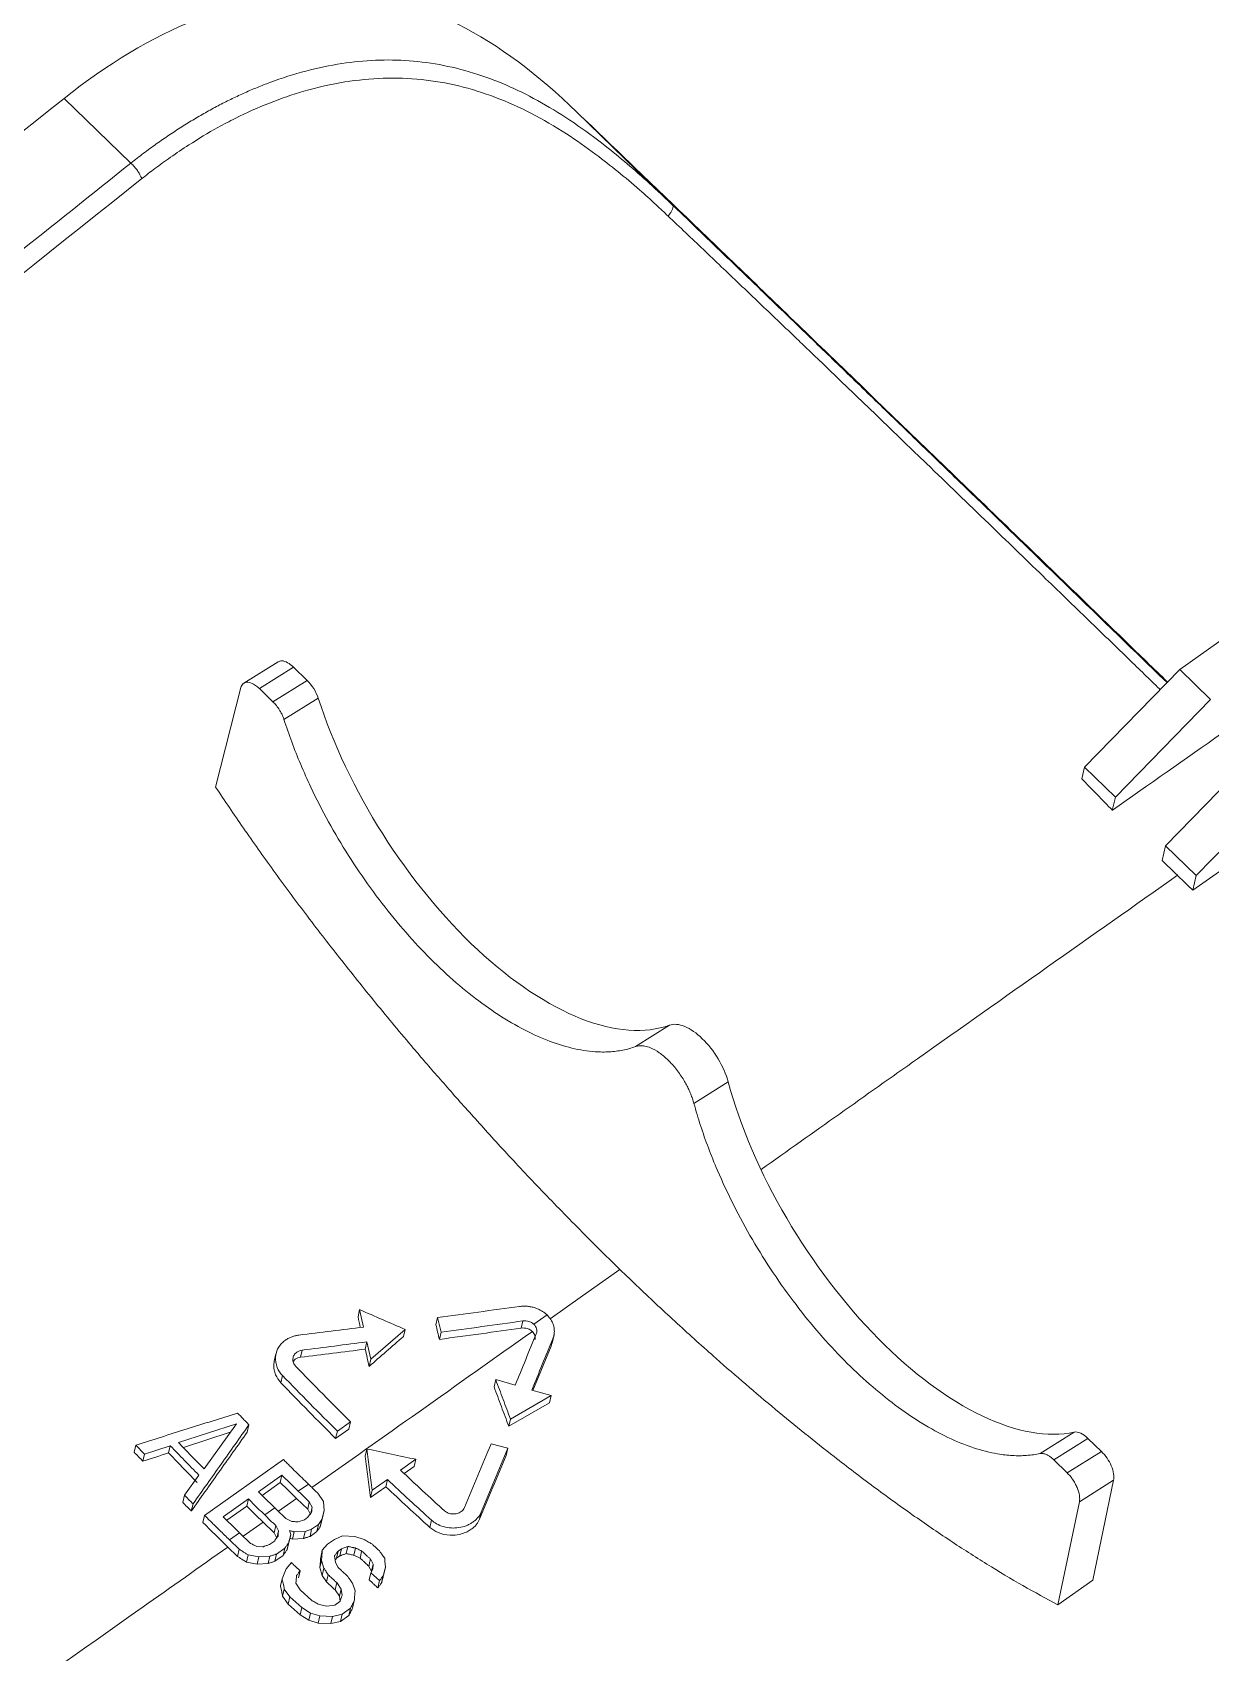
# Model space of a CAD drawing. Header units: inches. Extents: x 1631 to 3663, y 1126 to 1454.
# Drawn here: x 3026.2 to 3038.35, y 1206.6 to 1223.31 of the extents above; entities that cross this region are included whole.
import ezdxf

# ---------------------------------------------------------------- set-up
doc = ezdxf.new("R2010")
doc.units = ezdxf.units.IN
doc.header["$LTSCALE"] = 15

msp = doc.modelspace()

# ---------------------------------------------------------------- linework, layer by layer
at = {"color": 7, "linetype": 'Continuous', "lineweight": 15}
for p, q in [((3027.211, 1221.96), (3026.522, 1222.628)), ((3032.798, 1221.528), (3031.812, 1222.486)), ((3040.072, 1218.192), (3038.029, 1216.738)), ((3028.731, 1216.818), (3028.376, 1216.597)), ((3028.537, 1216.541), (3028.89, 1216.762)), ((3029.03, 1216.626), (3028.89, 1216.762)), ((3038.029, 1216.738), (3037.047, 1215.731)), ((3038.347, 1216.43), (3038.029, 1216.738)), ((3028.346, 1216.551), (3028.086, 1215.525)), ((3028.677, 1216.405), (3028.537, 1216.541)), ((3029.03, 1216.626), (3028.677, 1216.405)), ((3028.79, 1216.222), (3029.144, 1216.443)), ((3037.365, 1215.423), (3038.347, 1216.43)), ((3037.881, 1214.921), (3038.863, 1215.928)), ((3037.047, 1215.731), (3037.02, 1215.612)), ((3037.047, 1215.731), (3037.365, 1215.423)), ((3039.181, 1215.62), (3038.199, 1214.613)), ((3037.365, 1215.423), (3037.333, 1215.286)), ((3038.164, 1214.462), (3039.292, 1215.256)), ((3037.846, 1214.77), (3037.881, 1214.921)), ((3037.881, 1214.921), (3038.199, 1214.613)), ((3038.199, 1214.613), (3038.164, 1214.462)), ((3032.768, 1213.071), (3032.415, 1212.85)), ((3033.018, 1212.264), (3033.372, 1212.485)), ((3029.554, 1210.063), (3029.571, 1210.137)), ((3029.611, 1209.957), (3029.571, 1210.137)), ((3030.358, 1209.981), (3030.375, 1210.056)), ((3030.41, 1209.904), (3030.375, 1210.056)), ((3031.238, 1209.947), (3031.255, 1210.021)), ((3031.369, 1209.986), (3031.504, 1210.082)), ((3029.628, 1209.73), (3029.645, 1209.804)), ((3029.685, 1209.626), (3029.645, 1209.804)), ((3030.04, 1209.934), (3029.685, 1209.626)), ((3030.022, 1209.859), (3030.04, 1209.934)), ((3030.393, 1209.83), (3030.41, 1209.904)), ((3031.563, 1209.836), (3031.546, 1209.762)), ((3031.546, 1209.762), (3031.554, 1209.795)), ((3031.556, 1209.792), (3031.576, 1209.877)), ((3028.708, 1209.681), (3028.691, 1209.606)), ((3028.979, 1209.72), (3028.962, 1209.646)), ((3029.668, 1209.552), (3029.685, 1209.626)), ((3031.358, 1209.305), (3031.546, 1209.762)), ((3028.906, 1209.625), (3028.885, 1209.602)), ((3028.776, 1209.457), (3028.759, 1209.383)), ((3030.974, 1209.416), (3030.957, 1209.342)), ((3030.974, 1209.416), (3031.174, 1209.358)), ((3031.346, 1209.308), (3031.546, 1209.252)), ((3031.109, 1208.934), (3031.529, 1209.177)), ((3031.546, 1209.252), (3031.126, 1209.008)), ((3031.546, 1209.252), (3031.529, 1209.177)), ((3028.301, 1208.961), (3027.702, 1208.768)), ((3027.967, 1208.495), (3028.301, 1208.961)), ((3029.476, 1208.981), (3029.341, 1208.885)), ((3029.459, 1208.906), (3029.476, 1208.981)), ((3031.126, 1209.008), (3031.109, 1208.934)), ((3027.753, 1208.715), (3028.237, 1208.872)), ((3028.412, 1208.875), (3028.429, 1208.95)), ((3029.459, 1208.906), (3029.323, 1208.81)), ((3029.323, 1208.81), (3029.341, 1208.885)), ((3036.941, 1208.874), (3036.588, 1208.653)), ((3036.729, 1208.589), (3037.082, 1208.81)), ((3037.222, 1208.674), (3037.082, 1208.81)), ((3027.246, 1208.666), (3027.263, 1208.741)), ((3027.351, 1208.648), (3027.263, 1208.741)), ((3027.334, 1208.574), (3027.351, 1208.648)), ((3027.618, 1208.734), (3027.351, 1208.648)), ((3027.601, 1208.66), (3027.618, 1208.734)), ((3029.629, 1208.625), (3029.646, 1208.7)), ((3030.926, 1208.755), (3031.098, 1208.708)), ((3031.098, 1208.708), (3031.081, 1208.633)), ((3037.222, 1208.674), (3036.869, 1208.453)), ((3027.971, 1208.016), (3028.784, 1208.592)), ((3030.151, 1208.594), (3029.993, 1208.482)), ((3030.031, 1208.446), (3030.134, 1208.519)), ((3030.151, 1208.594), (3030.134, 1208.519)), ((3036.869, 1208.453), (3036.729, 1208.589)), ((3027.764, 1208.224), (3027.912, 1208.431)), ((3028.77, 1208.43), (3028.527, 1208.258)), ((3028.564, 1208.222), (3028.752, 1208.355)), ((3028.769, 1208.43), (3028.752, 1208.355)), ((3028.938, 1208.265), (3029.042, 1208.339)), ((3029.682, 1208.199), (3029.84, 1208.311)), ((3029.857, 1208.386), (3029.699, 1208.274)), ((3029.857, 1208.386), (3029.84, 1208.311)), ((3036.994, 1208.156), (3037.347, 1208.377)), ((3037.133, 1207.347), (3037.347, 1208.377)), ((3027.746, 1208.149), (3027.764, 1208.224)), ((3027.835, 1208.06), (3027.853, 1208.134)), ((3028.423, 1208.185), (3028.164, 1208.001)), ((3028.423, 1208.185), (3028.406, 1208.111)), ((3028.921, 1208.191), (3029.035, 1208.08)), ((3029.035, 1208.08), (3029.052, 1208.155)), ((3029.08, 1208.1), (3029.052, 1208.155)), ((3029.141, 1208.243), (3029.199, 1208.159)), ((3029.199, 1208.159), (3029.206, 1208.065)), ((3029.699, 1208.274), (3029.682, 1208.199)), ((3036.773, 1207.092), (3036.994, 1208.156)), ((3027.954, 1207.942), (3027.971, 1208.016)), ((3028.201, 1207.965), (3028.406, 1208.111)), ((3028.592, 1208.02), (3028.696, 1208.094)), ((3028.81, 1207.983), (3028.872, 1207.953)), ((3028.937, 1207.949), (3029.003, 1207.971)), ((3029.003, 1207.971), (3029.038, 1207.996)), ((3029.035, 1208.08), (3029.063, 1208.025)), ((3029.038, 1207.996), (3029.075, 1208.047)), ((3029.063, 1208.025), (3029.08, 1208.1)), ((3029.182, 1207.974), (3029.145, 1207.923)), ((3029.165, 1207.899), (3029.189, 1207.991)), ((3029.182, 1207.974), (3029.165, 1207.899)), ((3029.206, 1208.065), (3029.182, 1207.974)), ((3029.206, 1208.065), (3029.189, 1207.991)), ((3030.312, 1207.966), (3030.295, 1207.892)), ((3030.825, 1208.05), (3030.808, 1207.976)), ((3028.229, 1207.763), (3028.332, 1207.836)), ((3028.332, 1207.836), (3028.447, 1207.726)), ((3028.575, 1207.946), (3028.689, 1207.835)), ((3028.706, 1207.91), (3028.689, 1207.835)), ((3028.689, 1207.835), (3028.717, 1207.78)), ((3028.734, 1207.855), (3028.706, 1207.91)), ((3028.717, 1207.78), (3028.734, 1207.855)), ((3028.86, 1207.82), (3028.836, 1207.729)), ((3028.86, 1207.82), (3028.843, 1207.746)), ((3028.848, 1207.861), (3028.86, 1207.82)), ((3028.895, 1207.845), (3028.878, 1207.77)), ((3029.009, 1207.851), (3028.895, 1207.845)), ((3029.009, 1207.851), (3028.992, 1207.777)), ((3029.076, 1207.874), (3029.009, 1207.851)), ((3029.076, 1207.874), (3029.059, 1207.799)), ((3029.059, 1207.799), (3029.128, 1207.848)), ((3029.145, 1207.923), (3029.076, 1207.874)), ((3029.145, 1207.923), (3029.128, 1207.848)), ((3029.31, 1207.768), (3029.394, 1207.803)), ((3029.394, 1207.803), (3029.523, 1207.797)), ((3029.523, 1207.797), (3029.618, 1207.766)), ((3028.212, 1207.689), (3028.311, 1207.593)), ((3028.328, 1207.667), (3028.229, 1207.763)), ((3028.311, 1207.593), (3028.328, 1207.667)), ((3028.509, 1207.695), (3028.573, 1207.691)), ((3028.64, 1207.714), (3028.692, 1207.751)), ((3028.799, 1207.678), (3028.712, 1207.616)), ((3028.799, 1207.678), (3028.782, 1207.603)), ((3028.819, 1207.654), (3028.843, 1207.746)), ((3028.836, 1207.729), (3028.819, 1207.654)), ((3028.851, 1207.779), (3028.878, 1207.77)), ((3028.878, 1207.77), (3028.992, 1207.777)), ((3029.186, 1207.656), (3029.169, 1207.582)), ((3029.186, 1207.656), (3029.241, 1207.719)), ((3029.241, 1207.719), (3029.31, 1207.768)), ((3029.348, 1207.648), (3029.331, 1207.574)), ((3029.383, 1207.672), (3029.348, 1207.648)), ((3029.383, 1207.672), (3029.366, 1207.598)), ((3029.45, 1207.695), (3029.383, 1207.672)), ((3029.45, 1207.695), (3029.433, 1207.621)), ((3029.529, 1207.678), (3029.512, 1207.604)), ((3028.42, 1207.608), (3028.403, 1207.533)), ((3028.403, 1207.533), (3028.514, 1207.513)), ((3028.532, 1207.587), (3028.42, 1207.608)), ((3028.532, 1207.587), (3028.514, 1207.513)), ((3028.514, 1207.513), (3028.629, 1207.52)), ((3028.646, 1207.594), (3028.532, 1207.587)), ((3028.646, 1207.594), (3028.629, 1207.52)), ((3028.712, 1207.616), (3028.695, 1207.542)), ((3028.695, 1207.542), (3028.782, 1207.603)), ((3028.771, 1207.362), (3028.813, 1207.465)), ((3028.813, 1207.465), (3028.867, 1207.528)), ((3029.177, 1207.551), (3029.16, 1207.477)), ((3029.16, 1207.477), (3029.186, 1207.397)), ((3029.203, 1207.471), (3029.177, 1207.551)), ((3029.203, 1207.471), (3029.186, 1207.397)), ((3029.311, 1207.597), (3029.322, 1207.531)), ((3029.322, 1207.531), (3029.35, 1207.478)), ((3029.331, 1207.574), (3029.366, 1207.598)), ((3029.512, 1207.604), (3029.577, 1207.574)), ((3029.666, 1207.49), (3029.693, 1207.439)), ((3029.71, 1207.514), (3029.682, 1207.567)), ((3029.686, 1207.424), (3029.706, 1207.462)), ((3029.71, 1207.514), (3029.693, 1207.439)), ((3029.706, 1207.462), (3029.71, 1207.514)), ((3029.837, 1207.483), (3029.82, 1207.408)), ((3028.771, 1207.362), (3028.754, 1207.288)), ((3028.913, 1207.315), (3028.956, 1207.248)), ((3028.957, 1207.444), (3028.94, 1207.37)), ((3029.186, 1207.397), (3029.229, 1207.33)), ((3029.229, 1207.33), (3029.246, 1207.404)), ((3029.336, 1207.322), (3029.319, 1207.247)), ((3029.379, 1207.255), (3029.336, 1207.322)), ((3029.498, 1207.315), (3029.524, 1207.236)), ((3029.686, 1207.424), (3029.669, 1207.35)), ((3029.777, 1207.343), (3029.686, 1207.424)), ((3029.777, 1207.343), (3029.759, 1207.268)), ((3029.814, 1207.393), (3029.796, 1207.319)), ((3036.773, 1207.092), (3037.133, 1207.347)), ((3028.794, 1207.256), (3028.777, 1207.182)), ((3028.777, 1207.182), (3028.835, 1207.1)), ((3028.852, 1207.174), (3028.794, 1207.256)), ((3028.852, 1207.174), (3028.835, 1207.1)), ((3028.973, 1207.064), (3028.852, 1207.174)), ((3028.956, 1207.248), (3029.077, 1207.138)), ((3029.316, 1207.089), (3029.368, 1207.126)), ((3029.319, 1207.247), (3029.362, 1207.181)), ((3029.379, 1207.255), (3029.362, 1207.181)), ((3029.362, 1207.181), (3029.37, 1207.132)), ((3029.39, 1207.19), (3029.379, 1207.255)), ((3029.515, 1207.133), (3029.498, 1207.059)), ((3028.835, 1207.1), (3028.956, 1206.99)), ((3028.973, 1207.064), (3028.956, 1206.99)), ((3028.956, 1206.99), (3029.048, 1206.934)), ((3029.065, 1207.008), (3028.973, 1207.064)), ((3029.065, 1207.008), (3029.048, 1206.934)), ((3029.16, 1206.979), (3029.065, 1207.008)), ((3029.16, 1206.979), (3029.143, 1206.904)), ((3029.154, 1207.096), (3029.234, 1207.079)), ((3029.29, 1206.974), (3029.16, 1206.979)), ((3029.234, 1207.079), (3029.316, 1207.089)), ((3029.29, 1206.974), (3029.273, 1206.899)), ((3029.389, 1206.996), (3029.29, 1206.974)), ((3029.389, 1206.996), (3029.372, 1206.921)), ((3029.372, 1206.921), (3029.459, 1206.982)), ((3029.476, 1207.057), (3029.389, 1206.996)), ((3029.476, 1207.057), (3029.459, 1206.982)), ((3029.048, 1206.934), (3029.143, 1206.904)), ((3029.143, 1206.904), (3029.273, 1206.899)), ((3029.273, 1206.899), (3029.372, 1206.921))]:
    msp.add_line(p, q, dxfattribs=at)
at = {"color": 8, "linetype": 'Continuous', "lineweight": 15}
for p, q in [((3032.798, 1221.528), (3032.886, 1221.444)), ((3028.733, 1208.058), (3028.921, 1208.191)), ((3028.37, 1207.801), (3028.575, 1207.946))]:
    msp.add_line(p, q, dxfattribs=at)
at = {"color": 7, "linetype": 'Continuous', "lineweight": 15, "flags": 128}
msp.add_lwpolyline([(3032.752, 1221.414), (3032.767, 1221.433), (3032.779, 1221.452), (3032.789, 1221.47), (3032.797, 1221.486), (3032.801, 1221.5), (3032.803, 1221.512), (3032.802, 1221.521), (3032.798, 1221.528)], dxfattribs=at)
at = {"color": 8, "linetype": 'Continuous', "lineweight": 15, "flags": 128}
msp.add_lwpolyline([(3031.536, 1210.042), (3031.871, 1210.28), (3032.255, 1210.552)], dxfattribs=at)
at = {"color": 7, "linetype": 'Continuous', "lineweight": 15}
for points, knots in [([(3031.812, 1222.486), (3031.411, 1222.87), (3031.011, 1223.178), (3030.371, 1223.501), (3030.157, 1223.582), (3029.721, 1223.692), (3029.498, 1223.721), (3029.042, 1223.727), (3028.815, 1223.704), (3028.47, 1223.634), (3028.355, 1223.604), (3028.123, 1223.533), (3028.006, 1223.491), (3027.422, 1223.254), (3026.968, 1222.982), (3026.522, 1222.628)], [0, 0, 0, 0, 0.25, 0.25, 0.375, 0.375, 0.5, 0.5, 0.625, 0.625, 0.6875, 0.6875, 0.75, 0.75, 1, 1, 1, 1]), ([(3027.211, 1221.96), (3027.255, 1221.994), (3027.342, 1222.062), (3027.473, 1222.158), (3027.604, 1222.248), (3027.735, 1222.334), (3027.866, 1222.415), (3027.996, 1222.49), (3028.127, 1222.561), (3028.257, 1222.626), (3028.387, 1222.687), (3028.516, 1222.742), (3028.849, 1222.872), (3029.375, 1223.012), (3030.092, 1223.043), (3030.781, 1222.906), (3031.344, 1222.654), (3031.779, 1222.382), (3032.073, 1222.166), (3032.332, 1221.954), (3032.564, 1221.75), (3032.719, 1221.603), (3032.798, 1221.528)], [0, 0, 0, 0, 0.023809, 0.047438, 0.070892, 0.094173, 0.117286, 0.140233, 0.163019, 0.185647, 0.208122, 0.230447, 0.252626, 0.380419, 0.501077, 0.626199, 0.745534, 0.807644, 0.867901, 0.910209, 0.954202, 1, 1, 1, 1]), ([(3027.324, 1221.8), (3027.369, 1221.835), (3027.467, 1221.911), (3027.628, 1222.027), (3027.844, 1222.173), (3028.068, 1222.307), (3028.461, 1222.515), (3028.9, 1222.689), (3029.543, 1222.834), (3030.078, 1222.853), (3030.593, 1222.765), (3030.97, 1222.647), (3031.342, 1222.482), (3031.687, 1222.279), (3031.983, 1222.071), (3032.234, 1221.875), (3032.442, 1221.7), (3032.614, 1221.545), (3032.712, 1221.452), (3032.752, 1221.414)], [0, 0, 0, 0, 0.025431, 0.055586, 0.09046, 0.145239, 0.17747, 0.303766, 0.379054, 0.520272, 0.59003, 0.659665, 0.72858, 0.797017, 0.855228, 0.898659, 0.942083, 0.975871, 1, 1, 1, 1]), ([(3037.903, 1216.609), (3037.76, 1216.748), (3037.287, 1217.206), (3036.568, 1217.902), (3035.756, 1218.687), (3035.044, 1219.374), (3034.355, 1220.039), (3033.694, 1220.677), (3033.056, 1221.291), (3032.422, 1221.901), (3032.015, 1222.291), (3031.812, 1222.486)], [0, 0, 0, 0, 0.072411, 0.238676, 0.353141, 0.46772, 0.582107, 0.68466, 0.787181, 0.893609, 1, 1, 1, 1]), ([(3017.209, 1213.766), (3017.476, 1213.991), (3018.023, 1214.454), (3018.87, 1215.164), (3019.925, 1216.044), (3021.153, 1217.061), (3022.831, 1218.438), (3024.841, 1220.069), (3026.403, 1221.315), (3027.211, 1221.96)], [0, 0, 0, 0, 0.080748, 0.166134, 0.256204, 0.399216, 0.536011, 0.759813, 1, 1, 1, 1]), ([(3027.324, 1221.8), (3027.321, 1221.807), (3027.315, 1221.822), (3027.3, 1221.85), (3027.278, 1221.885), (3027.248, 1221.925), (3027.224, 1221.948), (3027.211, 1221.96)], [0, 0, 0, 0, 0.130139, 0.29767, 0.502604, 0.740327, 1, 1, 1, 1]), ([(3032.886, 1221.444), (3032.963, 1221.37), (3033.149, 1221.19), (3033.453, 1220.898), (3033.812, 1220.553), (3034.196, 1220.183), (3034.604, 1219.788), (3035.039, 1219.369), (3035.499, 1218.924), (3035.985, 1218.455), (3036.497, 1217.959), (3037.034, 1217.44), (3037.508, 1216.98), (3037.795, 1216.703), (3037.898, 1216.603)], [0, 0, 0, 0, 0.046925, 0.113428, 0.182017, 0.260196, 0.340411, 0.422873, 0.516383, 0.612416, 0.711199, 0.822582, 0.936235, 1, 1, 1, 1]), ([(3028.89, 1216.762), (3028.869, 1216.779), (3028.828, 1216.814), (3028.769, 1216.833), (3028.743, 1216.822), (3028.731, 1216.816)], [0, 0, 0, 0, 0.349794, 0.699588, 1, 1, 1, 1]), ([(3028.537, 1216.541), (3028.53, 1216.547), (3028.517, 1216.559), (3028.497, 1216.574), (3028.462, 1216.597), (3028.424, 1216.609), (3028.39, 1216.605), (3028.37, 1216.594), (3028.354, 1216.576), (3028.349, 1216.559), (3028.346, 1216.551)], [0, 0, 0, 0, 0.079776, 0.159593, 0.240679, 0.499394, 0.627929, 0.759459, 0.879005, 1, 1, 1, 1]), ([(3028.79, 1216.222), (3028.787, 1216.233), (3028.779, 1216.255), (3028.763, 1216.288), (3028.742, 1216.326), (3028.713, 1216.367), (3028.689, 1216.393), (3028.677, 1216.405)], [0, 0, 0, 0, 0.166776, 0.332177, 0.500272, 0.749398, 1, 1, 1, 1]), ([(3029.144, 1216.443), (3029.294, 1215.977), (3029.524, 1215.492), (3030.094, 1214.592), (3030.434, 1214.178), (3031.144, 1213.518), (3031.514, 1213.271), (3032.2, 1213.002), (3032.516, 1212.979), (3032.768, 1213.071)], [0, 0, 0, 0, 0.25, 0.25, 0.5, 0.5, 0.75, 0.75, 1, 1, 1, 1]), ([(3032.415, 1212.85), (3032.394, 1212.843), (3032.352, 1212.828), (3032.286, 1212.813), (3032.218, 1212.802), (3032.148, 1212.795), (3032.075, 1212.793), (3031.949, 1212.798), (3031.761, 1212.827), (3031.505, 1212.909), (3031.239, 1213.032), (3030.881, 1213.248), (3030.431, 1213.607), (3030.001, 1214.067), (3029.68, 1214.483), (3029.452, 1214.818), (3029.246, 1215.168), (3029.084, 1215.483), (3028.961, 1215.759), (3028.868, 1215.992), (3028.816, 1216.145), (3028.79, 1216.222)], [0, 0, 0, 0, 0.020589, 0.041116, 0.061613, 0.082112, 0.102647, 0.123249, 0.186675, 0.250149, 0.313574, 0.377048, 0.500012, 0.622976, 0.686401, 0.749875, 0.813301, 0.876775, 0.917883, 0.958871, 1, 1, 1, 1]), ([(3032.255, 1210.552), (3032.18, 1210.625), (3032.033, 1210.769), (3031.815, 1210.988), (3031.605, 1211.203), (3031.402, 1211.413), (3031.209, 1211.618), (3031.024, 1211.817), (3030.85, 1212.008), (3030.685, 1212.191), (3030.531, 1212.365), (3030.387, 1212.529), (3030.253, 1212.683), (3030.036, 1212.937), (3029.739, 1213.294), (3029.367, 1213.758), (3029.015, 1214.214), (3028.684, 1214.661), (3028.375, 1215.095), (3028.18, 1215.384), (3028.086, 1215.525)], [0, 0, 0, 0, 0.050513, 0.099814, 0.147675, 0.193901, 0.238327, 0.280816, 0.321251, 0.359539, 0.395606, 0.429395, 0.46086, 0.489968, 0.58337, 0.673783, 0.760864, 0.844365, 0.924114, 1, 1, 1, 1]), ([(3038.164, 1214.462), (3038.139, 1214.486), (3038.086, 1214.537), (3038.033, 1214.588), (3038.005, 1214.615)], [0, 0, 0, 0, 0.4712879, 1, 1, 1, 1]), ([(3032.768, 1213.071), (3032.811, 1213.086), (3032.865, 1213.082), (3032.982, 1213.033), (3033.045, 1212.989), (3033.165, 1212.873), (3033.222, 1212.801), (3033.314, 1212.646), (3033.35, 1212.563), (3033.372, 1212.485)], [0, 0, 0, 0, 0.25, 0.25, 0.5, 0.5, 0.75, 0.75, 1, 1, 1, 1]), ([(3033.018, 1212.264), (3033.013, 1212.28), (3033.004, 1212.312), (3032.986, 1212.36), (3032.966, 1212.407), (3032.942, 1212.455), (3032.902, 1212.526), (3032.84, 1212.616), (3032.753, 1212.714), (3032.661, 1212.791), (3032.579, 1212.836), (3032.513, 1212.856), (3032.46, 1212.862), (3032.43, 1212.854), (3032.415, 1212.85)], [0, 0, 0, 0, 0.050532, 0.100316, 0.149864, 0.199695, 0.250319, 0.375056, 0.500088, 0.624825, 0.749857, 0.833574, 0.916154, 1, 1, 1, 1]), ([(3033.372, 1212.485), (3033.497, 1212.026), (3033.706, 1211.54), (3034.244, 1210.621), (3034.571, 1210.19), (3035.271, 1209.483), (3035.641, 1209.207), (3036.342, 1208.874), (3036.671, 1208.816), (3036.941, 1208.874)], [0, 0, 0, 0, 0.25, 0.25, 0.5, 0.5, 0.75, 0.75, 1, 1, 1, 1]), ([(3036.588, 1208.653), (3036.565, 1208.649), (3036.52, 1208.64), (3036.45, 1208.633), (3036.378, 1208.63), (3036.304, 1208.632), (3036.228, 1208.638), (3036.097, 1208.657), (3035.902, 1208.706), (3035.64, 1208.813), (3035.369, 1208.96), (3035.009, 1209.206), (3034.562, 1209.597), (3034.142, 1210.083), (3033.834, 1210.513), (3033.618, 1210.858), (3033.425, 1211.212), (3033.277, 1211.53), (3033.166, 1211.805), (3033.084, 1212.037), (3033.04, 1212.188), (3033.018, 1212.264)], [0, 0, 0, 0, 0.020589, 0.041116, 0.061613, 0.082112, 0.102647, 0.123249, 0.186675, 0.250149, 0.313574, 0.377048, 0.500012, 0.622976, 0.686401, 0.749875, 0.813301, 0.876775, 0.917883, 0.958871, 1, 1, 1, 1]), ([(3032.255, 1210.552), (3032.32, 1210.489), (3032.451, 1210.363), (3032.648, 1210.177), (3032.847, 1209.993), (3033.047, 1209.811), (3033.384, 1209.511), (3033.856, 1209.106), (3034.398, 1208.669), (3034.869, 1208.311), (3035.268, 1208.022), (3035.657, 1207.756), (3036.038, 1207.512), (3036.409, 1207.289), (3036.652, 1207.157), (3036.773, 1207.092)], [0, 0, 0, 0, 0.043842, 0.087913, 0.132226, 0.176791, 0.221618, 0.356598, 0.489956, 0.579608, 0.667243, 0.752975, 0.836925, 0.919221, 1, 1, 1, 1]), ([(3029.571, 1210.137), (3029.649, 1210.103), (3029.805, 1210.034), (3029.962, 1209.967), (3030.04, 1209.934)], [0, 0, 0, 0, 0.500657, 1, 1, 1, 1]), ([(3030.375, 1210.056), (3030.516, 1210.074), (3030.797, 1210.112), (3031.079, 1210.151), (3031.22, 1210.17)], [0, 0, 0, 0, 0.499264, 1, 1, 1, 1]), ([(3031.22, 1210.17), (3031.233, 1210.171), (3031.26, 1210.174), (3031.301, 1210.172), (3031.341, 1210.167), (3031.38, 1210.156), (3031.415, 1210.142), (3031.448, 1210.125), (3031.478, 1210.105), (3031.496, 1210.09), (3031.504, 1210.082)], [0, 0, 0, 0, 0.132263, 0.262417, 0.390479, 0.516464, 0.64039, 0.762275, 0.882138, 1, 1, 1, 1]), ([(3031.255, 1210.021), (3031.114, 1210.001), (3030.832, 1209.962), (3030.55, 1209.923), (3030.41, 1209.904)], [0, 0, 0, 0, 0.500651, 1, 1, 1, 1]), ([(3031.369, 1209.986), (3031.364, 1209.99), (3031.354, 1209.999), (3031.336, 1210.009), (3031.314, 1210.018), (3031.286, 1210.023), (3031.265, 1210.022), (3031.255, 1210.021)], [0, 0, 0, 0, 0.166758, 0.331457, 0.499357, 0.7497, 1, 1, 1, 1]), ([(3031.392, 1209.887), (3031.394, 1209.893), (3031.398, 1209.904), (3031.399, 1209.922), (3031.396, 1209.942), (3031.388, 1209.965), (3031.375, 1209.979), (3031.369, 1209.986)], [0, 0, 0, 0, 0.168064, 0.333539, 0.50168, 0.751381, 1, 1, 1, 1]), ([(3031.504, 1210.082), (3031.513, 1210.072), (3031.531, 1210.053), (3031.552, 1210.021), (3031.568, 1209.987), (3031.577, 1209.95), (3031.58, 1209.912), (3031.576, 1209.873), (3031.568, 1209.849), (3031.563, 1209.836)], [0, 0, 0, 0, 0.135059, 0.27267, 0.412864, 0.555668, 0.701109, 0.849212, 1, 1, 1, 1]), ([(3028.776, 1209.457), (3028.776, 1209.457), (3028.752, 1209.482), (3028.712, 1209.543), (3028.699, 1209.622), (3028.709, 1209.692), (3028.728, 1209.741), (3028.765, 1209.79), (3028.793, 1209.812), (3028.806, 1209.823)], [0, 0, 0, 0, 0.000028, 0.228303, 0.498174, 0.564138, 0.748597, 0.886026, 1, 1, 1, 1]), ([(3028.806, 1209.823), (3028.817, 1209.83), (3028.838, 1209.843), (3028.873, 1209.858), (3028.909, 1209.869), (3028.933, 1209.873), (3028.945, 1209.875)], [0, 0, 0, 0, 0.263853, 0.518443, 0.763811, 1, 1, 1, 1]), ([(3028.945, 1209.875), (3029.056, 1209.889), (3029.278, 1209.916), (3029.5, 1209.943), (3029.611, 1209.957)], [0, 0, 0, 0, 0.501293, 1, 1, 1, 1]), ([(3029.645, 1209.804), (3029.534, 1209.79), (3029.312, 1209.762), (3029.09, 1209.734), (3028.979, 1209.72)], [0, 0, 0, 0, 0.498657, 1, 1, 1, 1]), ([(3031.238, 1209.947), (3031.099, 1209.927), (3030.818, 1209.888), (3030.536, 1209.85), (3030.393, 1209.83)], [0, 0, 0, 0, 0.490994, 1, 1, 1, 1]), ([(3031.174, 1209.358), (3031.211, 1209.446), (3031.283, 1209.622), (3031.356, 1209.799), (3031.392, 1209.887)], [0, 0, 0, 0, 0.499614, 1, 1, 1, 1]), ([(3031.352, 1209.912), (3031.347, 1209.916), (3031.337, 1209.925), (3031.319, 1209.935), (3031.297, 1209.943), (3031.269, 1209.949), (3031.248, 1209.948), (3031.238, 1209.947)], [0, 0, 0, 0, 0.167223, 0.332033, 0.499667, 0.749582, 1, 1, 1, 1]), ([(3031.563, 1209.836), (3031.527, 1209.748), (3031.455, 1209.571), (3031.382, 1209.396), (3031.346, 1209.308)], [0, 0, 0, 0, 0.500387, 1, 1, 1, 1]), ([(3031.352, 1209.912), (3031.358, 1209.905), (3031.37, 1209.891), (3031.38, 1209.867), (3031.383, 1209.844), (3031.38, 1209.831), (3031.378, 1209.827)], [0, 0, 0, 0, 0.268873, 0.550396, 0.844753, 1, 1, 1, 1]), ([(3028.923, 1209.699), (3028.918, 1209.695), (3028.906, 1209.686), (3028.894, 1209.669), (3028.885, 1209.65), (3028.881, 1209.624), (3028.884, 1209.588), (3028.902, 1209.565), (3028.911, 1209.553)], [0, 0, 0, 0, 0.127943, 0.250924, 0.373964, 0.502077, 0.751478, 1, 1, 1, 1]), ([(3028.962, 1209.646), (3028.952, 1209.644), (3028.931, 1209.64), (3028.915, 1209.63), (3028.906, 1209.625)], [0, 0, 0, 0, 0.499306, 1, 1, 1, 1]), ([(3028.979, 1209.72), (3028.969, 1209.718), (3028.948, 1209.715), (3028.932, 1209.704), (3028.923, 1209.699)], [0, 0, 0, 0, 0.499458, 1, 1, 1, 1]), ([(3028.759, 1209.383), (3028.738, 1209.409), (3028.705, 1209.451), (3028.687, 1209.519), (3028.685, 1209.556), (3028.686, 1209.575), (3028.686, 1209.575), (3028.687, 1209.578), (3028.688, 1209.586), (3028.688, 1209.597), (3028.691, 1209.604), (3028.692, 1209.606)], [0, 0, 0, 0, 0.394315, 0.619221, 0.862159, 0.863163, 0.864978, 0.871041, 0.892901, 0.975535, 1, 1, 1, 1]), ([(3028.911, 1209.553), (3029.005, 1209.457), (3029.193, 1209.263), (3029.382, 1209.075), (3029.476, 1208.981)], [0, 0, 0, 0, 0.5002188, 1, 1, 1, 1]), ([(3029.341, 1208.885), (3029.246, 1208.979), (3029.057, 1209.167), (3028.87, 1209.361), (3028.776, 1209.457)], [0, 0, 0, 0, 0.499783, 1, 1, 1, 1]), ([(3030.957, 1209.342), (3030.982, 1209.274), (3031.033, 1209.137), (3031.084, 1209.002), (3031.109, 1208.934)], [0, 0, 0, 0, 0.4985615, 1, 1, 1, 1]), ([(3031.126, 1209.008), (3031.101, 1209.076), (3031.05, 1209.211), (3031, 1209.348), (3030.974, 1209.416)], [0, 0, 0, 0, 0.499579, 1, 1, 1, 1]), ([(3027.263, 1208.741), (3027.439, 1208.796), (3027.789, 1208.906), (3028.138, 1209.016), (3028.312, 1209.071)], [0, 0, 0, 0, 0.5031913, 1, 1, 1, 1]), ([(3028.312, 1209.071), (3028.331, 1209.051), (3028.361, 1209.02), (3028.4, 1208.979), (3028.42, 1208.96), (3028.429, 1208.95)], [0, 0, 0, 0, 0.499981, 0.74999, 1, 1, 1, 1]), ([(3028.412, 1208.875), (3028.314, 1208.736), (3028.121, 1208.464), (3027.929, 1208.193), (3027.836, 1208.061)], [0, 0, 0, 0, 0.512847, 1, 1, 1, 1]), ([(3028.429, 1208.95), (3028.334, 1208.814), (3028.141, 1208.542), (3027.949, 1208.271), (3027.853, 1208.134)], [0, 0, 0, 0, 0.497184, 1, 1, 1, 1]), ([(3027.912, 1208.431), (3027.863, 1208.481), (3027.765, 1208.581), (3027.667, 1208.683), (3027.618, 1208.734)], [0, 0, 0, 0, 0.499819, 1, 1, 1, 1]), ([(3027.702, 1208.768), (3027.746, 1208.722), (3027.834, 1208.63), (3027.923, 1208.54), (3027.967, 1208.495)], [0, 0, 0, 0, 0.500306, 1, 1, 1, 1]), ([(3029.629, 1208.625), (3029.638, 1208.554), (3029.655, 1208.412), (3029.673, 1208.27), (3029.682, 1208.199)], [0, 0, 0, 0, 0.49775, 1, 1, 1, 1]), ([(3029.699, 1208.274), (3029.69, 1208.345), (3029.673, 1208.486), (3029.655, 1208.629), (3029.646, 1208.7)], [0, 0, 0, 0, 0.500318, 1, 1, 1, 1]), ([(3029.646, 1208.7), (3029.73, 1208.682), (3029.899, 1208.646), (3030.067, 1208.611), (3030.151, 1208.594)], [0, 0, 0, 0, 0.5002056, 1, 1, 1, 1]), ([(3030.653, 1208.096), (3030.698, 1208.206), (3030.789, 1208.425), (3030.88, 1208.645), (3030.926, 1208.755)], [0, 0, 0, 0, 0.5014021, 1, 1, 1, 1]), ([(3030.808, 1207.976), (3030.853, 1208.085), (3030.944, 1208.304), (3031.035, 1208.524), (3031.081, 1208.633)], [0, 0, 0, 0, 0.501356, 1, 1, 1, 1]), ([(3031.098, 1208.708), (3031.052, 1208.598), (3030.961, 1208.378), (3030.871, 1208.16), (3030.825, 1208.05)], [0, 0, 0, 0, 0.49853, 1, 1, 1, 1]), ([(3031.254, 1199.671), (3031.819, 1200.044), (3032.978, 1200.811), (3034.718, 1201.966), (3036.465, 1203.131), (3038.172, 1204.274), (3039.826, 1205.388), (3041.388, 1206.444), (3042.852, 1207.439), (3043.933, 1208.176), (3044.534, 1208.589), (3044.682, 1208.69)], [0, 0, 0, 0, 0.124435, 0.255483, 0.385228, 0.512477, 0.636184, 0.755514, 0.863436, 0.966483, 1, 1, 1, 1]), ([(3036.729, 1208.589), (3036.721, 1208.597), (3036.704, 1208.612), (3036.679, 1208.63), (3036.65, 1208.645), (3036.618, 1208.656), (3036.598, 1208.654), (3036.588, 1208.653)], [0, 0, 0, 0, 0.166776, 0.332177, 0.500272, 0.749398, 1, 1, 1, 1]), ([(3037.222, 1208.674), (3037.263, 1208.635), (3037.3, 1208.58), (3037.346, 1208.47), (3037.355, 1208.416), (3037.347, 1208.377)], [0, 0, 0, 0, 0.5, 0.5, 1, 1, 1, 1]), ([(3028.784, 1208.592), (3028.795, 1208.581), (3028.816, 1208.56), (3028.859, 1208.516), (3028.913, 1208.464), (3028.977, 1208.401), (3029.02, 1208.36), (3029.042, 1208.339)], [0, 0, 0, 0, 0.1251225, 0.250245, 0.500099, 0.7500495, 1, 1, 1, 1]), ([(3029.993, 1208.482), (3030.068, 1208.411), (3030.22, 1208.269), (3030.371, 1208.131), (3030.447, 1208.062)], [0, 0, 0, 0, 0.499549, 1, 1, 1, 1]), ([(3028.752, 1208.355), (3028.78, 1208.328), (3028.837, 1208.273), (3028.893, 1208.218), (3028.921, 1208.191)], [0, 0, 0, 0, 0.499717, 1, 1, 1, 1]), ([(3028.938, 1208.265), (3028.924, 1208.279), (3028.896, 1208.306), (3028.854, 1208.347), (3028.811, 1208.388), (3028.783, 1208.416), (3028.769, 1208.43)], [0, 0, 0, 0, 0.249912, 0.499824, 0.749815, 1, 1, 1, 1]), ([(3029.042, 1208.339), (3029.05, 1208.331), (3029.067, 1208.315), (3029.091, 1208.29), (3029.116, 1208.266), (3029.133, 1208.25), (3029.141, 1208.243)], [0, 0, 0, 0, 0.249975, 0.499951, 0.749871, 1, 1, 1, 1]), ([(3029.84, 1208.311), (3029.916, 1208.241), (3030.067, 1208.099), (3030.219, 1207.961), (3030.295, 1207.892)], [0, 0, 0, 0, 0.499062, 1, 1, 1, 1]), ([(3030.312, 1207.966), (3030.236, 1208.035), (3030.084, 1208.173), (3029.933, 1208.315), (3029.857, 1208.386)], [0, 0, 0, 0, 0.500365, 1, 1, 1, 1]), ([(3036.994, 1208.156), (3036.995, 1208.162), (3036.997, 1208.175), (3036.997, 1208.197), (3036.993, 1208.238), (3036.978, 1208.29), (3036.95, 1208.346), (3036.925, 1208.387), (3036.898, 1208.423), (3036.878, 1208.443), (3036.869, 1208.453)], [0, 0, 0, 0, 0.079776, 0.159593, 0.240679, 0.499394, 0.627929, 0.759459, 0.879005, 1, 1, 1, 1]), ([(3027.853, 1208.134), (3027.847, 1208.14), (3027.835, 1208.152), (3027.819, 1208.169), (3027.804, 1208.183), (3027.786, 1208.201), (3027.773, 1208.214), (3027.764, 1208.224)], [0, 0, 0, 0, 0.199217, 0.398435, 0.548234, 0.698338, 1, 1, 1, 1]), ([(3028.592, 1208.02), (3028.564, 1208.047), (3028.522, 1208.088), (3028.465, 1208.143), (3028.437, 1208.171), (3028.423, 1208.185)], [0, 0, 0, 0, 0.49979, 0.749895, 1, 1, 1, 1]), ([(3028.527, 1208.258), (3028.541, 1208.244), (3028.569, 1208.217), (3028.625, 1208.162), (3028.668, 1208.121), (3028.696, 1208.094)], [0, 0, 0, 0, 0.250241, 0.50024, 1, 1, 1, 1]), ([(3029.052, 1208.155), (3029.043, 1208.164), (3029.024, 1208.182), (3028.995, 1208.209), (3028.967, 1208.237), (3028.948, 1208.256), (3028.938, 1208.265)], [0, 0, 0, 0, 0.250034, 0.500067, 0.750022, 1, 1, 1, 1]), ([(3028.229, 1207.763), (3028.211, 1207.78), (3028.177, 1207.813), (3028.13, 1207.859), (3028.087, 1207.901), (3028.048, 1207.939), (3028.01, 1207.977), (3027.984, 1208.003), (3027.971, 1208.016)], [0, 0, 0, 0, 0.199088, 0.398177, 0.548233, 0.698289, 0.848938, 1, 1, 1, 1]), ([(3028.164, 1208.001), (3028.192, 1207.974), (3028.248, 1207.918), (3028.304, 1207.864), (3028.332, 1207.836)], [0, 0, 0, 0, 0.499062, 1, 1, 1, 1]), ([(3028.406, 1208.111), (3028.434, 1208.083), (3028.49, 1208.028), (3028.547, 1207.973), (3028.575, 1207.946)], [0, 0, 0, 0, 0.499782, 1, 1, 1, 1]), ([(3028.706, 1207.91), (3028.697, 1207.919), (3028.678, 1207.937), (3028.649, 1207.964), (3028.62, 1207.992), (3028.601, 1208.011), (3028.592, 1208.02)], [0, 0, 0, 0, 0.250056, 0.500111, 0.75005, 1, 1, 1, 1]), ([(3028.696, 1208.094), (3028.715, 1208.075), (3028.743, 1208.047), (3028.781, 1208.01), (3028.8, 1207.992), (3028.81, 1207.983)], [0, 0, 0, 0, 0.499892, 0.749946, 1, 1, 1, 1]), ([(3029.075, 1208.047), (3029.075, 1208.049), (3029.076, 1208.054), (3029.077, 1208.065), (3029.078, 1208.075), (3029.079, 1208.088), (3029.079, 1208.096), (3029.08, 1208.1)], [0, 0, 0, 0, 0.144402, 0.288804, 0.571904, 0.785952, 1, 1, 1, 1]), ([(3030.739, 1207.946), (3030.73, 1207.94), (3030.711, 1207.927), (3030.677, 1207.911), (3030.624, 1207.893), (3030.57, 1207.885), (3030.501, 1207.885), (3030.436, 1207.896), (3030.364, 1207.925), (3030.329, 1207.953), (3030.312, 1207.966)], [0, 0, 0, 0, 0.073175, 0.157062, 0.251657, 0.434402, 0.501546, 0.686323, 0.852453, 1, 1, 1, 1]), ([(3030.618, 1208.054), (3030.612, 1208.05), (3030.599, 1208.042), (3030.578, 1208.034), (3030.554, 1208.03), (3030.523, 1208.029), (3030.483, 1208.036), (3030.459, 1208.054), (3030.447, 1208.062)], [0, 0, 0, 0, 0.128216, 0.251481, 0.374855, 0.503382, 0.752084, 1, 1, 1, 1]), ([(3030.653, 1208.096), (3030.649, 1208.088), (3030.641, 1208.072), (3030.626, 1208.06), (3030.618, 1208.054)], [0, 0, 0, 0, 0.499284, 1, 1, 1, 1]), ([(3030.722, 1207.872), (3030.732, 1207.879), (3030.752, 1207.895), (3030.776, 1207.921), (3030.795, 1207.948), (3030.804, 1207.967), (3030.808, 1207.976)], [0, 0, 0, 0, 0.264252, 0.518976, 0.76421, 1, 1, 1, 1]), ([(3030.825, 1208.05), (3030.821, 1208.041), (3030.812, 1208.022), (3030.793, 1207.995), (3030.769, 1207.969), (3030.749, 1207.954), (3030.739, 1207.946)], [0, 0, 0, 0, 0.236043, 0.481363, 0.736002, 1, 1, 1, 1]), ([(3028.692, 1207.751), (3028.694, 1207.753), (3028.697, 1207.758), (3028.705, 1207.769), (3028.712, 1207.778), (3028.721, 1207.79), (3028.726, 1207.798), (3028.729, 1207.802)], [0, 0, 0, 0, 0.145843, 0.291686, 0.572271, 0.782916, 1, 1, 1, 1]), ([(3028.729, 1207.802), (3028.729, 1207.804), (3028.73, 1207.809), (3028.731, 1207.82), (3028.731, 1207.83), (3028.733, 1207.842), (3028.733, 1207.851), (3028.734, 1207.855)], [0, 0, 0, 0, 0.142357, 0.284715, 0.567001, 0.783501, 1, 1, 1, 1]), ([(3028.895, 1207.845), (3028.893, 1207.845), (3028.888, 1207.847), (3028.879, 1207.849), (3028.866, 1207.855), (3028.855, 1207.859), (3028.848, 1207.861)], [0, 0, 0, 0, 0.144282, 0.288564, 0.572142, 1, 1, 1, 1]), ([(3028.872, 1207.953), (3028.875, 1207.952), (3028.881, 1207.952), (3028.894, 1207.952), (3028.907, 1207.95), (3028.923, 1207.949), (3028.932, 1207.949), (3028.937, 1207.949)], [0, 0, 0, 0, 0.1437763, 0.2875526, 0.5688681, 0.7814113, 1, 1, 1, 1]), ([(3028.992, 1207.777), (3028.995, 1207.778), (3029.001, 1207.78), (3029.014, 1207.786), (3029.028, 1207.788), (3029.044, 1207.794), (3029.054, 1207.797), (3029.059, 1207.799)], [0, 0, 0, 0, 0.143456, 0.286911, 0.56925, 0.781729, 1, 1, 1, 1]), ([(3029.128, 1207.848), (3029.13, 1207.851), (3029.133, 1207.855), (3029.14, 1207.866), (3029.148, 1207.875), (3029.157, 1207.887), (3029.162, 1207.895), (3029.165, 1207.899)], [0, 0, 0, 0, 0.142962, 0.285923, 0.568752, 0.781922, 1, 1, 1, 1]), ([(3030.295, 1207.892), (3030.295, 1207.892), (3030.319, 1207.87), (3030.382, 1207.83), (3030.471, 1207.811), (3030.553, 1207.81), (3030.614, 1207.82), (3030.677, 1207.843), (3030.708, 1207.863), (3030.722, 1207.872)], [0, 0, 0, 0, 0.000033, 0.228213, 0.497507, 0.562894, 0.748691, 0.886011, 1, 1, 1, 1]), ([(3041.73, 1207.867), (3041.335, 1207.599), (3040.56, 1207.073), (3039.421, 1206.301), (3038.156, 1205.447), (3036.733, 1204.49), (3035.163, 1203.44), (3033.634, 1202.421), (3032.197, 1201.467), (3031.267, 1200.853), (3030.818, 1200.556)], [0, 0, 0, 0, 0.109605, 0.214673, 0.315219, 0.458805, 0.606846, 0.746625, 0.877649, 1, 1, 1, 1]), ([(3028.212, 1207.689), (3027.919, 1207.482), (3026.328, 1206.358), (3024.789, 1205.273), (3023.582, 1204.427)], [0.8929404, 0.8929404, 0.8929404, 0.8929404, 0.9125795, 1.0000005, 1.0000005, 1.0000005, 1.0000005]), ([(3028.42, 1207.608), (3028.415, 1207.61), (3028.407, 1207.616), (3028.389, 1207.627), (3028.363, 1207.645), (3028.341, 1207.659), (3028.328, 1207.667)], [0, 0, 0, 0, 0.143867, 0.287734, 0.57322, 1, 1, 1, 1]), ([(3028.447, 1207.726), (3028.453, 1207.723), (3028.464, 1207.718), (3028.485, 1207.707), (3028.5, 1207.7), (3028.509, 1207.695)], [0, 0, 0, 0, 0.284298, 0.567789, 1, 1, 1, 1]), ([(3028.573, 1207.691), (3028.576, 1207.692), (3028.583, 1207.695), (3028.595, 1207.7), (3028.609, 1207.703), (3028.625, 1207.708), (3028.635, 1207.712), (3028.64, 1207.714)], [0, 0, 0, 0, 0.1427203, 0.2854406, 0.5637414, 0.7766101, 1, 1, 1, 1]), ([(3028.782, 1207.603), (3028.784, 1207.606), (3028.787, 1207.611), (3028.794, 1207.621), (3028.802, 1207.63), (3028.811, 1207.643), (3028.816, 1207.65), (3028.819, 1207.654)], [0, 0, 0, 0, 0.144343, 0.288686, 0.568583, 0.780438, 1, 1, 1, 1]), ([(3028.836, 1207.729), (3028.834, 1207.726), (3028.831, 1207.721), (3028.823, 1207.71), (3028.816, 1207.701), (3028.807, 1207.689), (3028.802, 1207.682), (3028.799, 1207.678)], [0, 0, 0, 0, 0.144102, 0.288205, 0.568326, 0.780298, 1, 1, 1, 1]), ([(3029.177, 1207.551), (3029.178, 1207.556), (3029.179, 1207.566), (3029.181, 1207.587), (3029.182, 1207.608), (3029.184, 1207.633), (3029.186, 1207.648), (3029.186, 1207.656)], [0, 0, 0, 0, 0.142967, 0.285933, 0.568845, 0.782568, 1, 1, 1, 1]), ([(3029.348, 1207.648), (3029.346, 1207.645), (3029.343, 1207.64), (3029.336, 1207.63), (3029.328, 1207.621), (3029.319, 1207.609), (3029.314, 1207.601), (3029.311, 1207.597)], [0, 0, 0, 0, 0.145426, 0.290852, 0.572347, 0.783465, 1, 1, 1, 1]), ([(3029.529, 1207.678), (3029.525, 1207.679), (3029.518, 1207.681), (3029.502, 1207.683), (3029.486, 1207.688), (3029.467, 1207.692), (3029.455, 1207.694), (3029.45, 1207.695)], [0, 0, 0, 0, 0.146907, 0.293813, 0.575312, 0.785292, 1, 1, 1, 1]), ([(3029.592, 1207.649), (3029.589, 1207.651), (3029.583, 1207.653), (3029.571, 1207.658), (3029.558, 1207.666), (3029.543, 1207.673), (3029.534, 1207.676), (3029.529, 1207.678)], [0, 0, 0, 0, 0.145497, 0.290994, 0.573955, 0.785426, 1, 1, 1, 1]), ([(3029.682, 1207.567), (3029.678, 1207.57), (3029.671, 1207.577), (3029.656, 1207.589), (3029.637, 1207.607), (3029.615, 1207.629), (3029.6, 1207.642), (3029.592, 1207.649)], [0, 0, 0, 0, 0.122881, 0.245762, 0.493431, 0.744593, 1, 1, 1, 1]), ([(3029.618, 1207.766), (3029.622, 1207.764), (3029.629, 1207.759), (3029.644, 1207.753), (3029.66, 1207.741), (3029.679, 1207.731), (3029.69, 1207.726), (3029.696, 1207.723)], [0, 0, 0, 0, 0.143417, 0.286833, 0.571298, 0.784577, 1, 1, 1, 1]), ([(3029.696, 1207.723), (3029.704, 1207.715), (3029.717, 1207.703), (3029.736, 1207.686), (3029.752, 1207.67), (3029.765, 1207.659), (3029.771, 1207.654)], [0, 0, 0, 0, 0.3318814, 0.5066797, 0.7533398, 1, 1, 1, 1]), ([(3029.771, 1207.654), (3029.774, 1207.65), (3029.779, 1207.643), (3029.79, 1207.628), (3029.807, 1207.604), (3029.821, 1207.585), (3029.829, 1207.574)], [0, 0, 0, 0, 0.141934, 0.283867, 0.568927, 1, 1, 1, 1]), ([(3028.311, 1207.593), (3028.315, 1207.59), (3028.324, 1207.584), (3028.341, 1207.574), (3028.368, 1207.555), (3028.39, 1207.542), (3028.403, 1207.533)], [0, 0, 0, 0, 0.141958, 0.283916, 0.568888, 1, 1, 1, 1]), ([(3028.629, 1207.52), (3028.632, 1207.521), (3028.638, 1207.523), (3028.651, 1207.529), (3028.665, 1207.531), (3028.681, 1207.536), (3028.69, 1207.54), (3028.695, 1207.542)], [0, 0, 0, 0, 0.144715, 0.28943, 0.568497, 0.779758, 1, 1, 1, 1]), ([(3028.712, 1207.616), (3028.709, 1207.615), (3028.703, 1207.613), (3028.69, 1207.607), (3028.676, 1207.605), (3028.66, 1207.599), (3028.65, 1207.596), (3028.646, 1207.594)], [0, 0, 0, 0, 0.1475661, 0.2951321, 0.575194, 0.7842945, 1, 1, 1, 1]), ([(3028.867, 1207.528), (3028.879, 1207.517), (3028.895, 1207.502), (3028.916, 1207.482), (3028.93, 1207.469), (3028.943, 1207.457), (3028.952, 1207.449), (3028.957, 1207.444)], [0, 0, 0, 0, 0.400012, 0.549846, 0.699681, 0.84972, 1, 1, 1, 1]), ([(3029.169, 1207.582), (3029.169, 1207.577), (3029.168, 1207.567), (3029.166, 1207.545), (3029.165, 1207.525), (3029.162, 1207.5), (3029.161, 1207.485), (3029.16, 1207.477)], [0, 0, 0, 0, 0.144434, 0.288869, 0.57434, 0.787136, 1, 1, 1, 1]), ([(3029.246, 1207.404), (3029.242, 1207.41), (3029.233, 1207.423), (3029.219, 1207.446), (3029.209, 1207.462), (3029.203, 1207.471)], [0, 0, 0, 0, 0.285259, 0.570209, 1, 1, 1, 1]), ([(3029.318, 1207.555), (3029.319, 1207.557), (3029.322, 1207.561), (3029.327, 1207.567), (3029.33, 1207.571), (3029.331, 1207.573), (3029.331, 1207.573), (3029.331, 1207.574)], [0, 0, 0, 0, 0.287546, 0.76551, 0.924554, 0.972724, 1, 1, 1, 1]), ([(3029.35, 1207.478), (3029.354, 1207.474), (3029.363, 1207.466), (3029.38, 1207.45), (3029.399, 1207.431), (3029.421, 1207.412), (3029.434, 1207.401), (3029.44, 1207.395)], [0, 0, 0, 0, 0.145543, 0.291086, 0.577118, 0.789086, 1, 1, 1, 1]), ([(3029.366, 1207.598), (3029.369, 1207.599), (3029.375, 1207.601), (3029.388, 1207.607), (3029.402, 1207.61), (3029.418, 1207.615), (3029.428, 1207.619), (3029.433, 1207.621)], [0, 0, 0, 0, 0.145041, 0.290082, 0.568328, 0.779216, 1, 1, 1, 1]), ([(3029.433, 1207.621), (3029.436, 1207.62), (3029.444, 1207.618), (3029.459, 1207.617), (3029.476, 1207.611), (3029.495, 1207.607), (3029.506, 1207.605), (3029.512, 1207.604)], [0, 0, 0, 0, 0.141611, 0.283223, 0.565621, 0.779854, 1, 1, 1, 1]), ([(3029.576, 1207.573), (3029.581, 1207.569), (3029.589, 1207.561), (3029.607, 1207.547), (3029.626, 1207.528), (3029.647, 1207.508), (3029.66, 1207.496), (3029.667, 1207.491)], [0, 0, 0, 0, 0.1424333, 0.2848666, 0.5694512, 0.7847256, 1, 1, 1, 1]), ([(3029.837, 1207.483), (3029.836, 1207.478), (3029.834, 1207.469), (3029.829, 1207.451), (3029.824, 1207.434), (3029.819, 1207.413), (3029.815, 1207.399), (3029.814, 1207.393)], [0, 0, 0, 0, 0.145198, 0.290396, 0.574363, 0.786442, 1, 1, 1, 1]), ([(3029.829, 1207.574), (3029.83, 1207.565), (3029.831, 1207.547), (3029.834, 1207.517), (3029.836, 1207.496), (3029.837, 1207.483)], [0, 0, 0, 0, 0.285286, 0.56984, 1, 1, 1, 1]), ([(3028.754, 1207.288), (3028.755, 1207.283), (3028.757, 1207.273), (3028.762, 1207.252), (3028.769, 1207.223), (3028.774, 1207.197), (3028.777, 1207.182)], [0, 0, 0, 0, 0.143737, 0.287474, 0.57332, 1, 1, 1, 1]), ([(3028.794, 1207.256), (3028.793, 1207.261), (3028.791, 1207.271), (3028.787, 1207.292), (3028.78, 1207.321), (3028.774, 1207.347), (3028.771, 1207.362)], [0, 0, 0, 0, 0.142004, 0.284008, 0.569172, 1, 1, 1, 1]), ([(3028.92, 1207.394), (3028.92, 1207.39), (3028.919, 1207.382), (3028.918, 1207.367), (3028.916, 1207.351), (3028.915, 1207.333), (3028.914, 1207.321), (3028.913, 1207.315)], [0, 0, 0, 0, 0.145166, 0.290333, 0.574265, 0.787133, 1, 1, 1, 1]), ([(3028.957, 1207.444), (3028.955, 1207.442), (3028.952, 1207.437), (3028.944, 1207.426), (3028.937, 1207.417), (3028.928, 1207.405), (3028.923, 1207.398), (3028.92, 1207.394)], [0, 0, 0, 0, 0.146631, 0.293262, 0.575, 0.785255, 1, 1, 1, 1]), ([(3029.229, 1207.33), (3029.233, 1207.326), (3029.241, 1207.318), (3029.259, 1207.303), (3029.278, 1207.284), (3029.299, 1207.264), (3029.312, 1207.253), (3029.319, 1207.247)], [0, 0, 0, 0, 0.141408, 0.282815, 0.567087, 0.783544, 1, 1, 1, 1]), ([(3029.336, 1207.322), (3029.332, 1207.326), (3029.323, 1207.333), (3029.306, 1207.348), (3029.287, 1207.367), (3029.265, 1207.387), (3029.252, 1207.398), (3029.246, 1207.404)], [0, 0, 0, 0, 0.140873, 0.281746, 0.565725, 0.782862, 1, 1, 1, 1]), ([(3029.44, 1207.395), (3029.443, 1207.391), (3029.448, 1207.384), (3029.459, 1207.369), (3029.476, 1207.345), (3029.49, 1207.326), (3029.498, 1207.315)], [0, 0, 0, 0, 0.141906, 0.283812, 0.56887, 1, 1, 1, 1]), ([(3029.669, 1207.35), (3029.673, 1207.346), (3029.682, 1207.338), (3029.7, 1207.323), (3029.719, 1207.304), (3029.74, 1207.285), (3029.753, 1207.274), (3029.76, 1207.268)], [0, 0, 0, 0, 0.1448591, 0.2897183, 0.573714, 0.7860096, 1, 1, 1, 1]), ([(3029.759, 1207.268), (3029.761, 1207.27), (3029.764, 1207.274), (3029.77, 1207.284), (3029.778, 1207.293), (3029.787, 1207.305), (3029.793, 1207.314), (3029.796, 1207.319)], [0, 0, 0, 0, 0.125785, 0.25157, 0.49435, 0.747175, 1, 1, 1, 1]), ([(3029.814, 1207.393), (3029.812, 1207.39), (3029.808, 1207.386), (3029.801, 1207.375), (3029.793, 1207.366), (3029.785, 1207.354), (3029.779, 1207.346), (3029.777, 1207.343)], [0, 0, 0, 0, 0.146189, 0.292377, 0.574893, 0.785678, 1, 1, 1, 1]), ([(3029.796, 1207.319), (3029.798, 1207.323), (3029.8, 1207.331), (3029.805, 1207.349), (3029.809, 1207.367), (3029.815, 1207.388), (3029.819, 1207.401), (3029.82, 1207.408)], [0, 0, 0, 0, 0.142504, 0.285008, 0.569767, 0.784016, 1, 1, 1, 1]), ([(3029.077, 1207.138), (3029.08, 1207.136), (3029.088, 1207.132), (3029.102, 1207.125), (3029.119, 1207.114), (3029.137, 1207.104), (3029.148, 1207.098), (3029.154, 1207.096)], [0, 0, 0, 0, 0.141583, 0.283166, 0.566443, 0.780984, 1, 1, 1, 1]), ([(3029.368, 1207.126), (3029.369, 1207.129), (3029.371, 1207.135), (3029.375, 1207.148), (3029.38, 1207.16), (3029.385, 1207.175), (3029.388, 1207.185), (3029.39, 1207.19)], [0, 0, 0, 0, 0.1422879, 0.2845758, 0.5662781, 0.783139, 1, 1, 1, 1]), ([(3029.515, 1207.133), (3029.513, 1207.129), (3029.509, 1207.122), (3029.502, 1207.106), (3029.494, 1207.092), (3029.485, 1207.074), (3029.479, 1207.063), (3029.476, 1207.057)], [0, 0, 0, 0, 0.144042, 0.288083, 0.569434, 0.782032, 1, 1, 1, 1]), ([(3029.524, 1207.236), (3029.523, 1207.231), (3029.523, 1207.221), (3029.521, 1207.201), (3029.519, 1207.18), (3029.517, 1207.156), (3029.516, 1207.141), (3029.515, 1207.133)], [0, 0, 0, 0, 0.144487, 0.288973, 0.574129, 0.787064, 1, 1, 1, 1]), ([(3029.459, 1206.982), (3029.461, 1206.986), (3029.464, 1206.993), (3029.472, 1207.009), (3029.48, 1207.024), (3029.489, 1207.042), (3029.495, 1207.053), (3029.498, 1207.059)], [0, 0, 0, 0, 0.1463, 0.2926, 0.573525, 0.784273, 1, 1, 1, 1])]:
    msp.add_open_spline(points, degree=3, knots=knots, dxfattribs=at)
for points in [[(3026.522, 1222.628), (3023.149, 1219.954), (3019.813, 1217.231), (3016.516, 1214.448)], [(3017.323, 1213.611), (3020.621, 1216.396), (3023.953, 1219.123), (3027.324, 1221.8)], [(3029.03, 1216.626), (3029.079, 1216.578), (3029.123, 1216.508), (3029.144, 1216.443)], [(3038.461, 1216.079), (3038.086, 1215.815), (3037.71, 1215.552), (3037.334, 1215.287)], [(3037.334, 1215.287), (3037.23, 1215.393), (3037.125, 1215.502), (3037.019, 1215.612)], [(3038.005, 1214.616), (3037.953, 1214.666), (3037.9, 1214.718), (3037.846, 1214.77)], [(3029.578, 1209.953), (3029.57, 1209.989), (3029.562, 1210.026), (3029.554, 1210.063)], [(3030.393, 1209.83), (3030.381, 1209.88), (3030.37, 1209.931), (3030.358, 1209.981)], [(3030.022, 1209.859), (3029.904, 1209.757), (3029.786, 1209.654), (3029.668, 1209.552)], [(3029.628, 1209.73), (3029.406, 1209.701), (3029.184, 1209.673), (3028.962, 1209.646)], [(3029.668, 1209.552), (3029.655, 1209.611), (3029.642, 1209.67), (3029.628, 1209.73)], [(3029.323, 1208.81), (3029.138, 1208.993), (3028.95, 1209.184), (3028.759, 1209.383)], [(3036.941, 1208.874), (3036.979, 1208.882), (3037.033, 1208.858), (3037.082, 1208.81)], [(3027.335, 1208.574), (3027.305, 1208.605), (3027.276, 1208.635), (3027.246, 1208.666)], [(3027.601, 1208.66), (3027.512, 1208.631), (3027.423, 1208.602), (3027.335, 1208.574)], [(3027.895, 1208.356), (3027.798, 1208.455), (3027.7, 1208.557), (3027.601, 1208.66)], [(3027.836, 1208.061), (3027.806, 1208.09), (3027.776, 1208.119), (3027.746, 1208.149)], [(3028.212, 1207.689), (3028.127, 1207.771), (3028.041, 1207.856), (3027.954, 1207.942)], [(3041.623, 1207.919), (3038.022, 1205.466), (3034.385, 1203.035), (3030.716, 1200.612)], [(3029.592, 1207.649), (3029.589, 1207.637), (3029.583, 1207.612), (3029.579, 1207.586), (3029.576, 1207.573)], [(3029.682, 1207.567), (3029.679, 1207.554), (3029.674, 1207.529), (3029.669, 1207.503), (3029.666, 1207.49)], [(3042.419, 1207.2), (3038.822, 1204.742), (3035.189, 1202.307), (3031.521, 1199.883)]]:
    msp.add_open_spline(points, degree=3, dxfattribs=at)
at = {"color": 8, "linetype": 'Continuous', "lineweight": 15}
for points, knots in [([(3032.752, 1221.414), (3032.874, 1221.299), (3033.116, 1221.069), (3033.39, 1220.807), (3033.57, 1220.636), (3033.653, 1220.556), (3033.737, 1220.476), (3033.821, 1220.396), (3033.905, 1220.316), (3033.989, 1220.236), (3034.071, 1220.157), (3034.172, 1220.061), (3034.31, 1219.928), (3034.508, 1219.738), (3034.747, 1219.509), (3034.986, 1219.278), (3035.185, 1219.086), (3035.313, 1218.962), (3035.38, 1218.898), (3035.404, 1218.875), (3035.412, 1218.867), (3035.415, 1218.865), (3035.416, 1218.863), (3035.416, 1218.863), (3035.417, 1218.863), (3035.417, 1218.863), (3035.417, 1218.863), (3035.417, 1218.863), (3035.632, 1218.655), (3036.033, 1218.268), (3036.591, 1217.728), (3037.067, 1217.268), (3037.461, 1216.887), (3037.705, 1216.649), (3037.819, 1216.54), (3037.828, 1216.531)], [0, 0, 0, 0, 0.07251, 0.145102, 0.161409, 0.177719, 0.194031, 0.210345, 0.226661, 0.242979, 0.259299, 0.274574, 0.301389, 0.339754, 0.389679, 0.440502, 0.479234, 0.505866, 0.51549, 0.518522, 0.519623, 0.520062, 0.520246, 0.520326, 0.520361, 0.520376, 0.520382, 0.520385, 0.520388, 0.646036, 0.756315, 0.851169, 0.930567, 0.99449, 1, 1, 1, 1]), ([(3033.713, 1211.583), (3034.25, 1211.964), (3035.681, 1212.977), (3037.112, 1213.986), (3038.005, 1214.616)], [0, 0, 0, 0, 0.375309, 1, 1, 1, 1]), ([(3029.079, 1208.303), (3029.447, 1208.563), (3030.205, 1209.099), (3030.962, 1209.636), (3031.352, 1209.912)], [0, 0, 0, 0, 0.486082, 1, 1, 1, 1])]:
    msp.add_open_spline(points, degree=3, knots=knots, dxfattribs=at)

doc.saveas('drawing.dxf')
